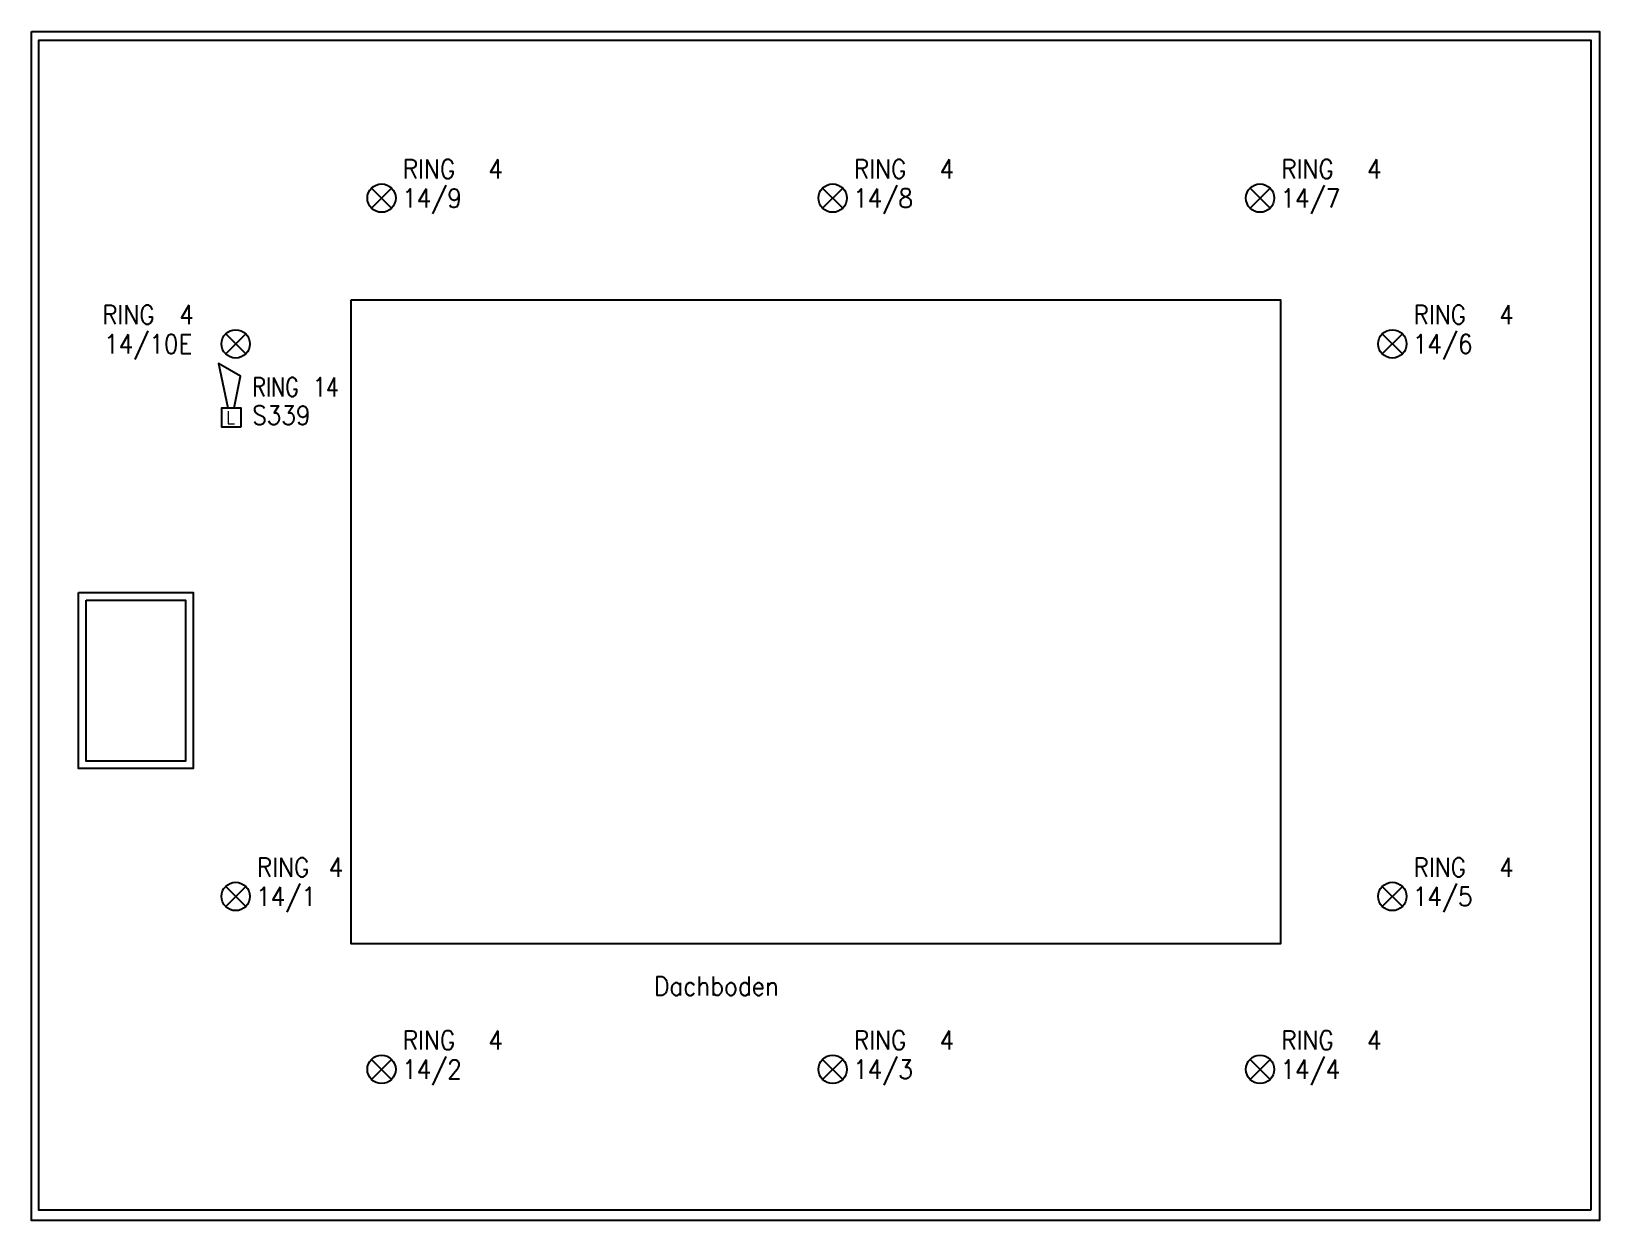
# Model space of a CAD drawing. Extents: x -9.6 to 15.3, y -4.5 to 14.4.
import ezdxf
from ezdxf.enums import TextEntityAlignment as Align

# ---------------------------------------------------------------- set-up
doc = ezdxf.new("R2010")
doc.units = 0
doc.header["$LTSCALE"] = 0.000394
doc.header["$MEASUREMENT"] = 0
doc.layers.get('0').update_dxf_attribs({"linetype": 'CONTINUOUS'})
for name, color, linetype in [('Grundriß', 7, 'CONTINUOUS'), ('Raumbezeichnung', 7, 'CONTINUOUS'), ('SECO-BRAND', 240, 'CONTINUOUS'), ('SECO-BRAND_LOOP', 81, 'CONTINUOUS')]:
    doc.layers.add(name, color=color, linetype=linetype)
doc.styles.add('ROMANS', font='romans.shx', dxfattribs={"width": 0.9})

# ---------------------------------------------------------------- blocks, each defined once
blk = doc.blocks.new('SecoS-opt')
for p, q in [((0.159, 0.159), (-0.159, -0.159)), ((-0.159, 0.159), (0.159, -0.159))]:
    blk.add_line(p, q)
blk.add_circle((0, 0), 0.225)
at = {"style": 'ROMANS', "width": 0.9, "flags": 1}
for tag, p in [('PRODUKT_1', (-0.344, -0.147)), ('PRODUKT_2', (-0.344, -0.597)), ('TECHNIK', (-0.344, -1.049)), ('SECOPOS', (-0.344, -1.511))]:
    blk.add_attdef(tag, text='', height=0.3, dxfattribs=at).set_placement(p, align=Align.RIGHT)
at = {"color": 81, "style": 'ROMANS', "width": 0.9}
for tag, p in [('MELDERNUMMER', (0.33, -0.131)), ('LINE_1', (0.33, -0.989)), ('LINE_2', (0.33, -1.441)), ('ZUSATZTEXT', (0.33, -1.886))]:
    blk.add_attdef(tag, p, '', height=0.3, dxfattribs=at)
at = {"layer": 'SECO-BRAND_LOOP', "color": 7, "style": 'ROMANS', "width": 0.8, "flags": 8}
blk.add_attdef('RING', (0.33, -0.579), '', height=0.3, dxfattribs=at)
at = {"layer": 'SECO-BRAND_LOOP', "color": 7, "style": 'ROMANS', "width": 0.8}
blk.add_attdef('RINGNUMMER', (1.294, -0.579), '', height=0.3, dxfattribs=at)
blk = doc.blocks.new('SecoS-sirene loop')
blk.add_lwpolyline([(0.044, 0.307), (0.144, 0.807), (-0.206, 1.007), (-0.056, 0.307)])
blk.add_lwpolyline([(0.15, 0), (-0.15, 0), (-0.15, 0.306), (0.15, 0.306)], close=True)
at = {"color": 82, "style": 'ROMANS'}
blk.add_text('L', height=0.2, dxfattribs=at).set_placement((-0.085, 0.051))
at = {"style": 'ROMANS', "width": 0.9, "flags": 1}
for tag, p in [('PRODUKT_1', (-0.344, 0.022)), ('PRODUKT_2', (-0.344, -0.428)), ('TECHNIK', (-0.344, -0.88)), ('SECOPOS', (-0.344, -1.342))]:
    blk.add_attdef(tag, text='', height=0.3, dxfattribs=at).set_placement(p, align=Align.RIGHT)
at = {"color": 81, "style": 'ROMANS', "width": 0.9}
for tag, p in [('MELDERNUMMER', (0.33, 0.038)), ('LINE_1', (0.33, -0.41)), ('LINE_2', (0.33, -0.861)), ('ZUSATZTEXT', (0.33, -1.307))]:
    blk.add_attdef(tag, p, '', height=0.3, dxfattribs=at)
at = {"layer": 'SECO-BRAND_LOOP', "color": 7, "style": 'ROMANS', "width": 0.8, "flags": 8}
blk.add_attdef('RING', (0.33, 0.487), '', height=0.3, dxfattribs=at)
at = {"layer": 'SECO-BRAND_LOOP', "color": 7, "style": 'ROMANS', "width": 0.8}
blk.add_attdef('RINGNUMMER', (1.294, 0.487), '', height=0.3, dxfattribs=at)

msp = doc.modelspace()

# ---------------------------------------------------------------- linework, layer by layer
at = {"layer": 'Grundriß', "linetype": 'Continuous'}
for points in [[(-9.598, 14.372), (15.291, 14.372), (15.291, -4.506), (-9.598, -4.506)], [(15.154, -4.341), (-9.48, -4.341), (-9.48, 14.23), (15.154, 14.23)], [(-4.525, 10.111), (10.225, 10.111), (10.225, -0.114), (-4.525, -0.114)], [(-8.849, 5.463), (-7.033, 5.463), (-7.033, 2.672), (-8.849, 2.672)], [(-8.731, 5.344), (-7.152, 5.344), (-7.152, 2.79), (-8.731, 2.79)]]:
    msp.add_lwpolyline(points, close=True, dxfattribs=at)

# ---------------------------------------------------------------- block references
at = {"layer": 'SECO-BRAND', "linetype": 'Continuous'}
ref = msp.add_blockref('SecoS-opt', (-4.041, 11.725), dxfattribs=at)
ref.add_attrib('MELDERNUMMER', '14/9', (-3.716, 11.575), dxfattribs={"layer": '0', "color": 81, "height": 0.3, "style": 'ROMANS', "width": 0.9})
ref.add_attrib('RINGNUMMER', '4', (-2.345, 12.038), dxfattribs={"layer": 'SECO-BRAND_LOOP', "color": 7, "height": 0.3, "style": 'ROMANS', "width": 0.9})
ref.add_attrib('RING', 'RING', (-3.705, 12.038), dxfattribs={"layer": 'SECO-BRAND_LOOP', "color": 7, "height": 0.3, "style": 'ROMANS', "width": 0.9, "flags": 8})
ref = msp.add_blockref('SecoS-opt', (3.119, 11.725), dxfattribs=at)
ref.add_attrib('MELDERNUMMER', '14/8', (3.444, 11.575), dxfattribs={"layer": '0', "color": 81, "height": 0.3, "style": 'ROMANS', "width": 0.9})
ref.add_attrib('RINGNUMMER', '4', (4.815, 12.038), dxfattribs={"layer": 'SECO-BRAND_LOOP', "color": 7, "height": 0.3, "style": 'ROMANS', "width": 0.9})
ref.add_attrib('RING', 'RING', (3.455, 12.038), dxfattribs={"layer": 'SECO-BRAND_LOOP', "color": 7, "height": 0.3, "style": 'ROMANS', "width": 0.9, "flags": 8})
ref = msp.add_blockref('SecoS-opt', (9.902, 11.725), dxfattribs=at)
ref.add_attrib('MELDERNUMMER', '14/7', (10.227, 11.575), dxfattribs={"layer": '0', "color": 81, "height": 0.3, "style": 'ROMANS', "width": 0.9})
ref.add_attrib('RINGNUMMER', '4', (11.598, 12.038), dxfattribs={"layer": 'SECO-BRAND_LOOP', "color": 7, "height": 0.3, "style": 'ROMANS', "width": 0.9})
ref.add_attrib('RING', 'RING', (10.238, 12.038), dxfattribs={"layer": 'SECO-BRAND_LOOP', "color": 7, "height": 0.3, "style": 'ROMANS', "width": 0.9, "flags": 8})
ref = msp.add_blockref('SecoS-opt', (-6.355, 9.411), dxfattribs=at)
ref.add_attrib('MELDERNUMMER', '14/10E', (-8.444, 9.261), dxfattribs={"layer": '0', "color": 81, "height": 0.3, "style": 'ROMANS', "width": 0.9})
ref.add_attrib('RINGNUMMER', '4', (-7.252, 9.724), dxfattribs={"layer": 'SECO-BRAND_LOOP', "color": 7, "height": 0.3, "style": 'ROMANS', "width": 0.9})
ref.add_attrib('RING', 'RING', (-8.476, 9.724), dxfattribs={"layer": 'SECO-BRAND_LOOP', "color": 7, "height": 0.3, "style": 'ROMANS', "width": 0.9, "flags": 8})
ref = msp.add_blockref('SecoS-opt', (12.001, 9.411), dxfattribs=at)
ref.add_attrib('MELDERNUMMER', '14/6', (12.326, 9.261), dxfattribs={"layer": '0', "color": 81, "height": 0.3, "style": 'ROMANS', "width": 0.9})
ref.add_attrib('RINGNUMMER', '4', (13.697, 9.724), dxfattribs={"layer": 'SECO-BRAND_LOOP', "color": 7, "height": 0.3, "style": 'ROMANS', "width": 0.9})
ref.add_attrib('RING', 'RING', (12.337, 9.724), dxfattribs={"layer": 'SECO-BRAND_LOOP', "color": 7, "height": 0.3, "style": 'ROMANS', "width": 0.9, "flags": 8})
at = {"layer": 'SECO-BRAND'}
msp.add_blockref('SecoS-sirene loop', (-6.424, 8.091), dxfattribs=at).add_auto_attribs({'MELDERNUMMER': 'S339', 'RING': 'RING', 'RINGNUMMER': '14'})
at = {"layer": 'SECO-BRAND', "linetype": 'Continuous'}
ref = msp.add_blockref('SecoS-opt', (-6.355, 0.64), dxfattribs=at)
ref.add_attrib('MELDERNUMMER', '14/1', (-6.031, 0.489), dxfattribs={"layer": '0', "color": 81, "height": 0.3, "style": 'ROMANS', "width": 0.9})
ref.add_attrib('RINGNUMMER', '4', (-4.88, 0.952), dxfattribs={"layer": 'SECO-BRAND_LOOP', "color": 7, "height": 0.3, "style": 'ROMANS', "width": 0.9})
ref.add_attrib('RING', 'RING', (-6.02, 0.952), dxfattribs={"layer": 'SECO-BRAND_LOOP', "color": 7, "height": 0.3, "style": 'ROMANS', "width": 0.9, "flags": 8})
ref = msp.add_blockref('SecoS-opt', (12.001, 0.64), dxfattribs=at)
ref.add_attrib('MELDERNUMMER', '14/5', (12.326, 0.489), dxfattribs={"layer": '0', "color": 81, "height": 0.3, "style": 'ROMANS', "width": 0.9})
ref.add_attrib('RINGNUMMER', '4', (13.697, 0.952), dxfattribs={"layer": 'SECO-BRAND_LOOP', "color": 7, "height": 0.3, "style": 'ROMANS', "width": 0.9})
ref.add_attrib('RING', 'RING', (12.337, 0.952), dxfattribs={"layer": 'SECO-BRAND_LOOP', "color": 7, "height": 0.3, "style": 'ROMANS', "width": 0.9, "flags": 8})
ref = msp.add_blockref('SecoS-opt', (-4.041, -2.105), dxfattribs=at)
ref.add_attrib('MELDERNUMMER', '14/2', (-3.716, -2.256), dxfattribs={"layer": '0', "color": 81, "height": 0.3, "style": 'ROMANS', "width": 0.9})
ref.add_attrib('RINGNUMMER', '4', (-2.345, -1.792), dxfattribs={"layer": 'SECO-BRAND_LOOP', "color": 7, "height": 0.3, "style": 'ROMANS', "width": 0.9})
ref.add_attrib('RING', 'RING', (-3.705, -1.792), dxfattribs={"layer": 'SECO-BRAND_LOOP', "color": 7, "height": 0.3, "style": 'ROMANS', "width": 0.9, "flags": 8})
ref = msp.add_blockref('SecoS-opt', (3.119, -2.105), dxfattribs=at)
ref.add_attrib('MELDERNUMMER', '14/3', (3.444, -2.256), dxfattribs={"layer": '0', "color": 81, "height": 0.3, "style": 'ROMANS', "width": 0.9})
ref.add_attrib('RINGNUMMER', '4', (4.815, -1.792), dxfattribs={"layer": 'SECO-BRAND_LOOP', "color": 7, "height": 0.3, "style": 'ROMANS', "width": 0.9})
ref.add_attrib('RING', 'RING', (3.455, -1.792), dxfattribs={"layer": 'SECO-BRAND_LOOP', "color": 7, "height": 0.3, "style": 'ROMANS', "width": 0.9, "flags": 8})
ref = msp.add_blockref('SecoS-opt', (9.902, -2.105), dxfattribs=at)
ref.add_attrib('MELDERNUMMER', '14/4', (10.227, -2.256), dxfattribs={"layer": '0', "color": 81, "height": 0.3, "style": 'ROMANS', "width": 0.9})
ref.add_attrib('RINGNUMMER', '4', (11.598, -1.792), dxfattribs={"layer": 'SECO-BRAND_LOOP', "color": 7, "height": 0.3, "style": 'ROMANS', "width": 0.9})
ref.add_attrib('RING', 'RING', (10.238, -1.792), dxfattribs={"layer": 'SECO-BRAND_LOOP', "color": 7, "height": 0.3, "style": 'ROMANS', "width": 0.9, "flags": 8})

# ---------------------------------------------------------------- texts
at = {"layer": 'Raumbezeichnung', "linetype": 'Continuous', "style": 'ROMANS', "width": 0.9}
msp.add_text('Dachboden', height=0.3, dxfattribs=at).set_placement((0.284, -0.933))

doc.saveas('drawing.dxf')
